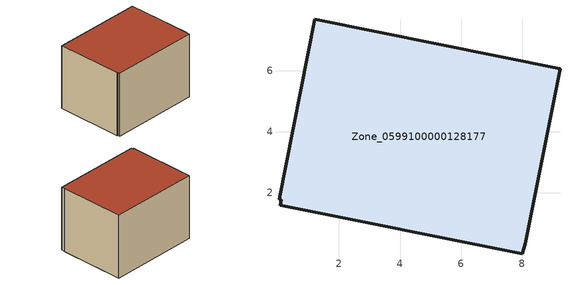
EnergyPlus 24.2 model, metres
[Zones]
Zone_0599100000128177
 floor ground (C_G): 0.04,1.79 1.2,7.68 9.24,6.07 8.1,0.34 8,0.01 0.07,1.59 0.11,1.77 z0
 wall outside (C_F): 1.2,7.68 0.04,1.79 0.11,1.77 0.07,1.59 8,0.01 8.1,0.34 9.24,6.07 1.2,7.68 z0:5.85
 roof outside (C_R): 8,0.01 8.1,0.34 9.24,6.07 1.2,7.68 0.04,1.79 0.11,1.77 0.07,1.59 z5.85
[BUILDING]
Pand.0599100000128177: North Axis=0; Terrain=City; Loads Convergence Tolerance Value=0.04; Temperature Convergence Tolerance Value=0.4; Solar Distribution=FullExterior; Maximum Number of Warmup Days=25; Minimum Number of Warmup Days=1
[Site:Location]
Rotterdam.The.Hague.AP_ZH_NLD Design_Conditions: Latitude=51.96; Longitude=4.45; Time Zone=1; Elevation=-4.5
[SITE:GROUNDTEMPERATURE:BUILDINGSURFACE]
18, 18, 18, 18, 18, 18, 18, 18, 18, 18, 18, 18
[MATERIAL] Thermal Absorptance=0.9; Solar Absorptance=0.7; Visible Absorptance=0.7
Name | Roughness | Thickness | Conductivity | Density | Specific Heat
G.TC.1946-1964 | MediumSmooth | 0.15 | 1 | 540 | 1210
F.TC.1946-1964 | Rough | 0.3 | 0.857143 | 1920 | 840
R.TC.1946-1964 | MediumRough | 0.2 | 0.235294 | 1500 | 1000
[CONSTRUCTION]
C_G: G.TC.1946-1964
C_F: F.TC.1946-1964
C_R: R.TC.1946-1964
[ZONE]
Zone_0599100000128177: Type=1; Multiplier=1; Ceiling Height=Autocalculate; Volume=Autocalculate; Floor Area=autocalculate; Part of Total Floor Area=Yes
[ZONEINFILTRATION:DESIGNFLOWRATE]
Infil_Zone_0599100000128177: Zone or ZoneList or Space or SpaceList=Zone_0599100000128177; Schedule=AlwaysOn; Design Flow Rate Calculation Method=Flow/Area; Flow Rate per Floor Area=0.003; Constant Term Coefficient=1; Temperature Term Coefficient=0; Velocity Term Coefficient=0; Velocity Squared Term Coefficient=0
[HVACTEMPLATE:ZONE:IDEALLOADSAIRSYSTEM]
Zone_0599100000128177: Maximum Heating Supply Air Temperature=50; Minimum Cooling Supply Air Temperature=13; Maximum Heating Supply Air Humidity Ratio=0.0156; Minimum Cooling Supply Air Humidity Ratio=0.0077; Heating Limit=NoLimit; Cooling Limit=NoLimit; Dehumidification Control Type=ConstantSensibleHeatRatio; Cooling Sensible Heat Ratio=0.7; Dehumidification Setpoint=60; Humidification Control Type=None; Humidification Setpoint=30; Outdoor Air Method=None; Outdoor Air Flow Rate per Person=0.00944; Outdoor Air Flow Rate per Zone Floor Area=0; Outdoor Air Flow Rate per Zone=0; Demand Controlled Ventilation Type=None; Outdoor Air Economizer Type=NoEconomizer; Heat Recovery Type=None; Sensible Heat Recovery Effectiveness=0.7; Latent Heat Recovery Effectiveness=0.65
[ZONECONTROL:THERMOSTAT]
ThermostatControl_Zone_0599100000128177: Zone or ZoneList=Zone_0599100000128177; Control Type Schedule=DualSetpointControlType; Control 1=Thermostat_Zone_0599100000128177; Temperature Difference Between Cutout And Setpoint=0
[THERMOSTATSETPOINT:DUALSETPOINT]
Thermostat_Zone_0599100000128177: Heating Setpoint Temperature Schedule=HeatingSetpoint_Zone_0599100000128177; Cooling Setpoint Temperature Schedule=CoolingSetpoint_Zone_0599100000128177
[SCHEDULE:COMPACT]
HeatingSetpoint_Zone_0599100000128177: Through: 12/31, For: AllDays, Until: 24:00, 21
CoolingSetpoint_Zone_0599100000128177: Through: 12/31, For: AllDays, Until: 24:00, 24
DualSetpointControlType: Through: 12/31, For: AllDays, Until: 24:00, 4
AlwaysOn: Through: 12/31, For: AllDays, Until: 24:00, 1
